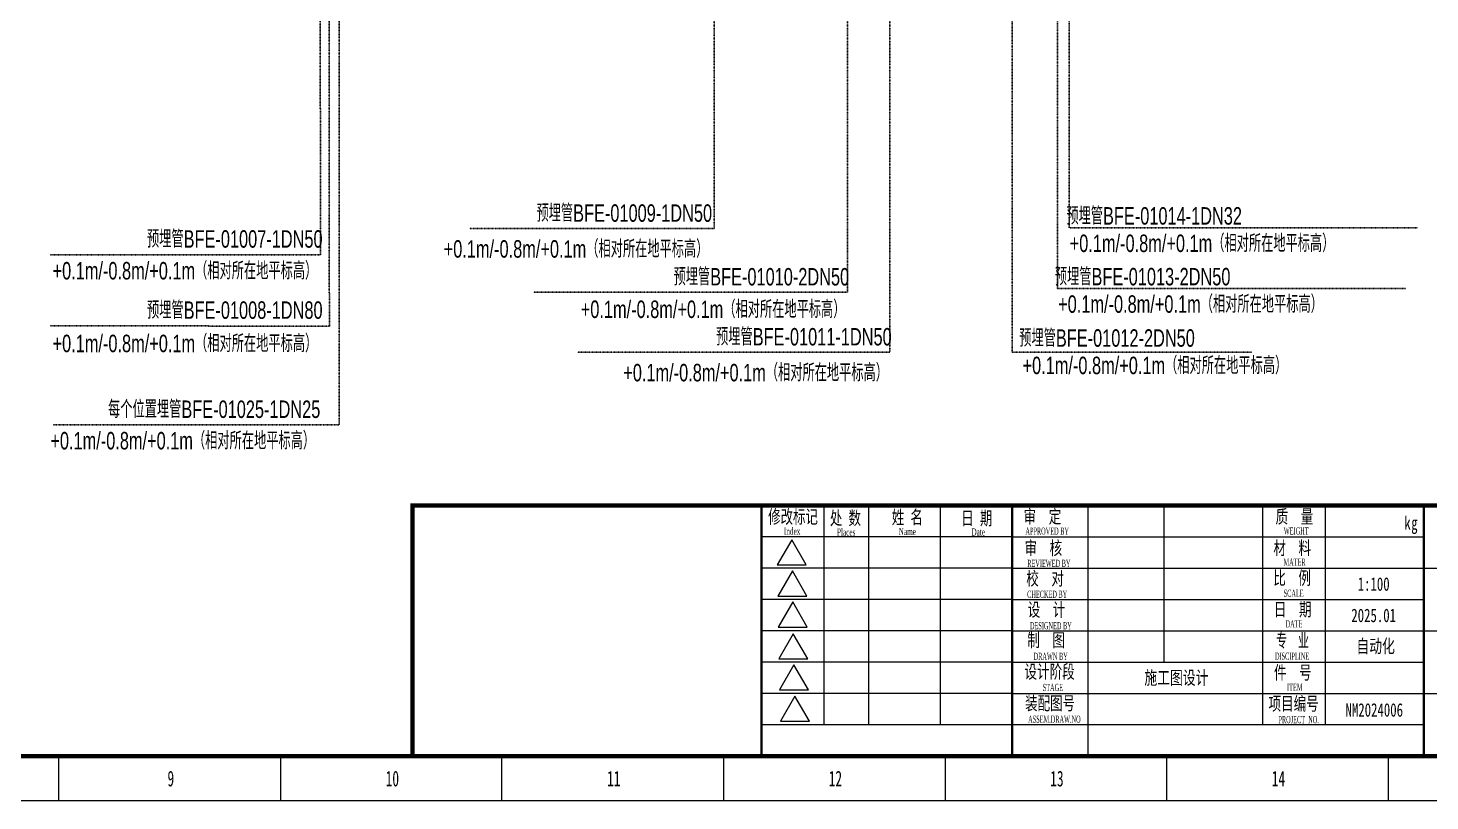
# Model space of a CAD drawing. Header units: millimetres. Extents: x -705761 to 1364679, y -410401 to 446404.
# Drawn here: x -523881 to -492554, y -64146 to -46881 of the extents above; entities that cross this region are included whole.
import ezdxf
from ezdxf.enums import TextEntityAlignment as Align

# ---------------------------------------------------------------- set-up
doc = ezdxf.new("R2010")
doc.units = ezdxf.units.MM
doc.linetypes.add('( Dashed )', pattern=[0.75, 0.5, -0.25])
doc.layers.add('TK', color=7, linetype='Continuous')
doc.layers.add('模板-签名-公用', color=3, linetype='Continuous')
doc.layers.add('图框', color=7, linetype='Continuous', lineweight=13)
doc.layers.add('自动化埋管', color=7, linetype='( Dashed )', lineweight=40)
doc.styles.get("Standard").update_dxf_attribs({"font": 'arial.ttf'})
doc.styles.add('Style-Times New Roman', font='times.ttf')
doc.styles.add('Style-仿宋_GB2312', font='')
doc.styles.add('宋体', font='', dxfattribs={"width": 0.7, "height": 2.5})
doc.styles.add('宋体_1', font='', dxfattribs={"width": 0.7, "height": 2.386364})
doc.styles.add('首钢设计院H5', font='ROS.shx', dxfattribs={"width": 0.7, "height": 5, "bigfont": 'HzTXT.shx'})
doc.styles.get('Style-仿宋_GB2312').set_extended_font_data('仿宋_GB2312')
doc.styles.get('宋体').set_extended_font_data('SimSun')
doc.styles.get('宋体_1').set_extended_font_data('SimSun')

# ---------------------------------------------------------------- blocks, each defined once
blk = doc.blocks.new('BSIET_通用图框_A2+0.5_1')
at = {"color": 7, "lineweight": 25}
for p, q in [((-495, 10), (-470.25, 10)), ((-445.5, 10), (-445.5, 0))]:
    blk.add_line(p, q, dxfattribs=at)
at = {"layer": '图框', "color": 7, "lineweight": 25}
for p, q in [((-495, 0), (-495, 10)), ((-396, 0), (-396, 10)), ((-10, 10), (-370, 10)), ((-346.5, 10), (-346.5, 0)), ((-297, 10), (-297, 0)), ((-247.5, 10), (-247.5, 0)), ((-198, 10), (-198, 0))]:
    blk.add_line(p, q, dxfattribs=at)
at = {"layer": '图框', "color": 7, "lineweight": 25, "flags": 128}
blk.add_lwpolyline([(0, 0), (-891, 0), (-891, 420), (0, 420), (0, 0)], close=True, dxfattribs=at)
at = {"layer": '图框', "const_width": 1}
blk.add_lwpolyline([(-866, 410), (-10, 410), (-10, 10), (-866, 10)], close=True, dxfattribs=at)
at = {"layer": 'TK', "lineweight": 25, "style": '宋体', "width": 0.7, "flags": 3}
for tag, p in [('LZHQ_N会签10_T6_H6', (-878.24, 93.87)), ('LZHQ_N会签9_T6_H6', (-878.36, 85.87)), ('LZHQ_N会签8_T6_H6', (-878.24, 77.87)), ('LZHQ_N会签7_T6_H6', (-878.36, 69.87)), ('LZHQ_N会签6_T6_H6', (-878.25, 61.87)), ('LZHQ_N会签5_T6_H6', (-878.25, 53.87)), ('LZHQ_N会签4_T6_H6', (-878.25, 45.87)), ('LZHQ_N会签3_T6_H6', (-878.25, 37.87)), ('LZHQ_N会签2_T6_H6', (-878.25, 29.87)), ('LZHQ_N会签1_T6_H6', (-878.25, 21.87))]:
    blk.add_attdef(tag, text='', height=2.5, dxfattribs=at).set_placement(p, align=Align.MIDDLE)
at = {"layer": '图框', "color": 7, "lineweight": 25, "style": 'Style-仿宋_GB2312', "width": 0.628572}
for s, p in [('9', (-470, 5)), ('10', (-420.5, 5)), ('11', (-371, 5)), ('12', (-321.5, 5)), ('13', (-272, 5)), ('14', (-222.5, 5))]:
    blk.add_text(s, height=3.5, dxfattribs=at).set_placement(p, align=Align.MIDDLE_CENTER)
at = {"layer": '模板-签名-公用', "lineweight": 25, "style": '宋体', "width": 0.7, "flags": 3}
blk.add_attdef('LZFRAME', (-45.91, 7.06), '', height=3, dxfattribs=at)
at = {"layer": '模板-签名-公用', "lineweight": 25, "style": '宋体', "width": 0.7}
blk.add_attdef('LZTQINS', text='', height=2, dxfattribs=at).set_placement((-10, 10), align=Align.MIDDLE)
blk = doc.blocks.new('BSIET_通用_A2(2024)_1')
at = {"layer": '图框', "color": 7, "lineweight": 25}
for p, q in [((-328, 7), (-328, 56)), ((-314, 7), (-314, 56)), ((-304, 7), (-304, 56)), ((-288, 7), (-288, 56)), ((-272, 7), (-272, 56)), ((-272, 14), (-272, 56)), ((-255, 0), (-255, 56)), ((-238, 21), (-238, 56)), ((-216, 7), (-216, 56)), ((-202, 7), (-202, 56)), ((-272, 49), (-328, 49)), ((-321.25, 48.34), (-324.5, 42.72)), ((-318.01, 42.72), (-321.25, 48.34)), ((-272, 49), (-180, 49)), ((-272, 42), (-328, 42)), ((-324.5, 42.72), (-318.01, 42.72)), ((-321.1, 41.37), (-324.35, 35.75)), ((-317.86, 35.75), (-321.1, 41.37)), ((-272, 42), (0, 42)), ((-272, 35), (-328, 35)), ((-324.35, 35.75), (-317.86, 35.75)), ((-272, 35), (-180, 35)), ((-321.03, 34.45), (-324.28, 28.83)), ((-317.78, 28.83), (-321.03, 34.45)), ((-324.28, 28.83), (-317.78, 28.83)), ((-272, 28), (-328, 28)), ((-320.91, 27.35), (-324.16, 21.73)), ((-317.66, 21.73), (-320.91, 27.35)), ((-272, 28), (0, 28)), ((-272.06, 21), (-328, 21)), ((-324.16, 21.73), (-317.66, 21.73)), ((-320.75, 20.43), (-324, 14.81)), ((-317.5, 14.81), (-320.75, 20.43)), ((-272, 21), (-180, 21)), ((-272.11, 14), (-328, 14)), ((-324, 14.81), (-317.5, 14.81)), ((-320.53, 13.41), (-323.78, 7.79)), ((-317.28, 7.79), (-320.53, 13.41)), ((-272, 14), (0, 14)), ((-180, 7), (-328, 7)), ((-323.78, 7.79), (-317.28, 7.79))]:
    blk.add_line(p, q, dxfattribs=at)
at = {"layer": '图框', "const_width": 1}
blk.add_lwpolyline([(-406, 56), (0, 56), (0, 0), (-406, 0)], close=True, dxfattribs=at)
at = {"layer": '图框', "const_width": 0.5}
for points in [[(-328, 56), (-328, 0)], [(-272, 56), (-272, 0)], [(-180, 56), (-180, 0)]]:
    blk.add_lwpolyline(points, dxfattribs=at)
at = {"layer": '图框', "color": 7, "lineweight": 25}
for s, height, style, width, p in [('修改标记', 3, 'Style-仿宋_GB2312', 0.678571, (-326.52, 52)), ('处 数', 3, 'Style-仿宋_GB2312', 0.678571, (-312.72, 51.7)), ('姓 名', 3, 'Style-仿宋_GB2312', 0.678571, (-298.89, 51.89)), ('日 期', 3, 'Style-仿宋_GB2312', 0.678571, (-283.38, 51.66)), ('审  定 ', 3, 'Style-仿宋_GB2312', 0.685714, (-269.44, 52.03)), ('质  量', 3, 'Style-仿宋_GB2312', 0.685714, (-213.14, 52.03)), ('Index', 1.6, 'Style-Times New Roman', 0.55, (-323, 49.47)), ('Places', 1.6, 'Style-Times New Roman', 0.55, (-311.15, 49.26)), ('Name', 1.6, 'Style-Times New Roman', 0.55, (-297.35, 49.4)), ('Date', 1.6, 'Style-Times New Roman', 0.55, (-281.11, 49.28)), ('APPROVED BY', 1.6, 'Style-Times New Roman', 0.48, (-269.04, 49.48)), (' WEIGHT', 1.6, 'Style-Times New Roman', 0.48, (-211.65, 49.51)), ('审  核', 3, 'Style-仿宋_GB2312', 0.685714, (-269.23, 45)), ('材  料', 3, 'Style-仿宋_GB2312', 0.685714, (-213.62, 45.01)), ('  REVIEWED BY', 1.6, 'Style-Times New Roman', 0.48, (-269.33, 42.28)), ('MATER', 1.6, 'Style-Times New Roman', 0.48, (-211.36, 42.55)), ('校  对 ', 3, 'Style-仿宋_GB2312', 0.685714, (-268.84, 38.19)), ('比  例', 3, 'Style-仿宋_GB2312', 0.685714, (-213.64, 38.33)), ('CHECKED BY', 1.6, 'Style-Times New Roman', 0.48, (-268.65, 35.37)), ('设  计', 3, 'Style-仿宋_GB2312', 0.685714, (-268.53, 31.23)), ('日  期', 3, 'Style-仿宋_GB2312', 0.685714, (-213.53, 31.3)), (' SCALE', 1.6, 'Style-Times New Roman', 0.48, (-211.68, 35.6)), (' DESIGNED BY', 1.6, 'Style-Times New Roman', 0.48, (-268.38, 28.35)), (' DATE', 1.6, 'Style-Times New Roman', 0.48, (-211.25, 28.75)), ('制  图 ', 3, 'Style-仿宋_GB2312', 0.685714, (-268.61, 24.44)), ('专  业', 3, 'Style-仿宋_GB2312', 0.6, (-213.03, 24.38)), ('DRAWN BY', 1.6, 'Style-Times New Roman', 0.48, (-267.2, 21.51)), ('设计阶段', 3, 'Style-仿宋_GB2312', 0.685714, (-269.24, 17.39)), ('件  号', 3, 'Style-仿宋_GB2312', 0.685714, (-213.5, 17.2)), ('STAGE', 1.6, 'Style-Times New Roman', 0.48, (-265.17, 14.56)), ('ITEM', 1.6, 'Style-Times New Roman', 0.48, (-210.57, 14.6)), ('装配图号', 3, 'Style-仿宋_GB2312', 0.68, (-269.09, 10.34)), ('项目编号', 3, 'Style-仿宋_GB2312', 0.685714, (-214.72, 10.23)), ('ASSEM.DRAW.NO', 1.6, 'Style-Times New Roman', 0.48, (-268.42, 7.46)), ('PROJECT  NO.', 1.6, 'Style-Times New Roman', 0.48, (-212.49, 7.37))]:
    blk.add_text(s, height=height, dxfattribs=dict(at, style=style, width=width)).set_placement(p)
at = {"layer": '图框', "color": 7, "lineweight": 25, "style": 'Style-Times New Roman', "width": 0.48}
blk.add_text('DISCIPLINE', height=1.6, dxfattribs=at).set_placement((-209.45, 22.35), align=Align.MIDDLE_CENTER)
at = {"layer": '图框', "color": 7, "lineweight": 25, "insert": (-184.35, 49.62), "char_height": 3, "attachment_point": 7, "line_spacing_factor": 0.722892, "style": 'Style-仿宋_GB2312'}
blk.add_mtext('\\H1x;\\W0.685714;\\T1.099;kg', dxfattribs=at)
at = {"layer": '图框', "lineweight": 25, "style": '宋体_1', "width": 0.7, "flags": 3}
for tag, height, p in [('N审定_T5', 2.5, (-245.93, 52.29)), ('N审核_T5', 2.5, (-245.93, 45.29)), ('LZCO_NCB-W67-H36-D10_T7', 3, (-366.08, 39.58)), ('N校对_T5', 2.5, (-245.93, 38.29)), ('N设计_T5', 2.5, (-245.93, 31.29)), ('N制图_T5', 2.5, (-245.93, 24.29))]:
    blk.add_attdef(tag, text='', height=height, dxfattribs=at).set_placement(p, align=Align.MIDDLE_CENTER)
at = {"layer": '图框', "color": 7, "lineweight": 25, "style": 'Style-仿宋_GB2312', "width": 0.7}
for tag, height, p in [('质量', 3, (-191, 52.5)), ('材料', 3, (-191.29, 45.71)), ('比例', 3, (-191.22, 38.43)), ('总页数', 4, (-19.52, 35.14)), ('页码', 4, (-38.16, 35.01)), ('版本号', 2.5, (-6.09, 34.92)), ('出图日期', 3, (-191.22, 31.43)), ('专业', 3, (-190.77, 24.65)), ('图号', 4, (-24, 21)), ('设计阶段', 3, (-235.29, 17.58)), ('件号', 3, (-191.09, 17.31)), ('装配图号', 3, (-235.3, 10.79)), ('项目编号', 3, (-191.09, 10.31))]:
    blk.add_attdef(tag, text='', height=height, dxfattribs=at).set_placement(p, align=Align.MIDDLE)
at = {"layer": '图框', "lineweight": 25, "style": '宋体_1', "width": 0.7, "flags": 3}
for tag, p in [('N审定_T6_H12_MV0.5_W15', (-226.91, 51.51)), ('N审核_T6_H12_MV0.5_W15', (-226.91, 44.51)), ('N校对_T6_H12_MV0.5_W15', (-226.91, 37.51)), ('N设计_T6_H12_MV0.5_W15', (-226.91, 30.51)), ('N制图_T6_H12_MV0.5_W15', (-226.91, 23.51))]:
    blk.add_attdef(tag, text='', height=1.5, dxfattribs=at).set_placement(p, align=Align.CENTER)
at = {"layer": '图框', "color": 7, "lineweight": 25, "width": 0.7, "flags": 104}
for tag, p in [('项目名称', (-79.18, 49.1)), ('子项', (-111.07, 34.83)), ('图名', (-111, 21))]:
    blk.add_attdef(tag, text='', height=4, dxfattribs=at).set_placement(p, align=Align.MIDDLE_CENTER)
at = {"layer": '图框', "style": '宋体_1', "width": 0.7, "flags": 3}
blk.add_attdef('LZCO_NYLGD-W67-H36-D10_T7', text='', height=3, dxfattribs=at).set_placement((-459.69, 32.87), align=Align.MIDDLE_CENTER)
at = {"layer": '图框', "lineweight": 25, "style": '宋体', "width": 0.7, "flags": 3}
blk.add_attdef('LZBARCODE_T1', text='', height=3, dxfattribs=at).set_placement((-380.29, 3.03), align=Align.BOTTOM_RIGHT)

msp = doc.modelspace()

# ---------------------------------------------------------------- linework, layer by layer
at = {"layer": '自动化埋管', "color": 7, "lineweight": 30, "ltscale": 0.02}
for p, q in [((-505571.04, -40582.07), (-505571.04, -52783.51)), ((-504621.04, -43432.07), (-504621.04, -54123.7)), ((-517356.04, -44623.74), (-517343.45, -51947.92)), ((-517156.04, -44623.74), (-517147.23, -53537.73)), ((-508551.05, -44632.07), (-508551.05, -51360.76)), ((-500873.7, -45064.38), (-500873.7, -52701.34)), ((-500615.81, -45064.38), (-500615.81, -51343.65)), ((-514013.66, -51360.76), (-508551.05, -51360.76)), ((-500615.81, -51343.65), (-492834.2, -51343.65)), ((-523386.2, -51944.84), (-517343.45, -51947.92)), ((-505571.04, -52783.51), (-512587.78, -52783.51)), ((-500873.7, -52701.34), (-493092.08, -52701.34)), ((-523386.2, -53534.27), (-517147.23, -53537.73)), ((-504621.04, -54123.7), (-511602, -54123.7))]:
    msp.add_line(p, q, dxfattribs=at)
for points in [[(-501889.63, -43711.37), (-501889.63, -54123.7), (-496537.13, -54123.7)], [(-516924.58, -44623.74), (-516924.58, -55743.32), (-523318.46, -55743.32)]]:
    msp.add_lwpolyline(points, dxfattribs=at)

# ---------------------------------------------------------------- block references
at = {"layer": '图框', "lineweight": 40, "xscale": 100, "yscale": 100, "zscale": 100}
msp.add_blockref('BSIET_通用图框_A2+0.5_1', (-473689.82, -64145.78), dxfattribs=at)
at = {"layer": '图框', "lineweight": 40}
ref = msp.add_blockref('BSIET_通用_A2(2024)_1', (-474689.82, -63145.78), dxfattribs=dict(at, xscale=100, yscale=100, zscale=100))
ref.add_attrib('项目编号', 'NM2024006', dxfattribs={"color": 7, "lineweight": 25, "height": 300, "style": 'Style-仿宋_GB2312', "width": 0.7}).set_placement((-493798.5, -62114.99), align=Align.MIDDLE)
ref.add_attrib('专业', '自动化', dxfattribs={"color": 7, "lineweight": 25, "height": 300, "style": 'Style-仿宋_GB2312', "width": 0.7}).set_placement((-493767.26, -60681.16), align=Align.MIDDLE)
ref.add_attrib('出图日期', '2025.01', dxfattribs={"color": 7, "lineweight": 25, "height": 300, "style": 'Style-仿宋_GB2312', "width": 0.7}).set_placement((-493811.59, -60002.58), align=Align.MIDDLE)
ref.add_attrib('比例', '1:100', dxfattribs={"color": 7, "lineweight": 25, "height": 300, "style": 'Style-仿宋_GB2312', "width": 0.7}).set_placement((-493811.59, -59302.58), align=Align.MIDDLE)
ref.add_attrib('设计阶段', '施工图设计', dxfattribs={"color": 7, "lineweight": 25, "height": 300, "style": 'Style-仿宋_GB2312', "width": 0.7}).set_placement((-498218.66, -61387.59), align=Align.MIDDLE)

# ---------------------------------------------------------------- texts
at = {"layer": '自动化埋管', "color": 7, "lineweight": 30, "ltscale": 0.02, "style": '首钢设计院H5', "width": 0.7}
for s, p in [('预埋管BFE-01009-1DN50', (-510556.9, -51013.52)), ('预埋管BFE-01014-1DN32', (-498716.38, -51076.41)), ('预埋管BFE-01007-1DN50', (-519260.63, -51591.94)), ('预埋管BFE-01010-2DN50', (-507494.47, -52436.27)), ('预埋管BFE-01013-2DN50', (-498974.26, -52434.1)), ('预埋管BFE-01008-1DN80', (-519260.63, -53181.06)), ('预埋管BFE-01011-1DN50', (-506543.97, -53776.46)), ('预埋管BFE-01012-2DN50', (-499769.87, -53804.48)), ('每个位置埋管BFE-01025-1DN25', (-519720.97, -55395.41))]:
    msp.add_text(s, height=390, dxfattribs=at).set_placement(p, align=Align.MIDDLE_CENTER)
for p in [(-523332.63, -52496.7, -1.15), (-523332.63, -54120.78, -1.15), (-523381.32, -56293.14, -1.15)]:
    msp.add_text('+0.1m/-0.8m/+0.1m（相对所在地平标高）', height=390, dxfattribs=at).set_placement(p)
at = {"layer": '自动化埋管', "color": 7, "lineweight": 30, "ltscale": 0.02, "char_height": 390, "attachment_point": 4, "line_spacing_factor": 0.602, "style": '首钢设计院H5'}
for insert in [(-514592.5, -51818.36, -1.15), (-500604.38, -51692.52, -1.15), (-511530.07, -53166.7, -1.15), (-500862.27, -53050.21, -1.15), (-501657.87, -54420.6, -1.15), (-510579.57, -54581.57, -1.15)]:
    msp.add_mtext('+0.1m/-0.8m/+0.1m（相对所在地平标高）', dxfattribs=dict(at, insert=insert))

doc.saveas('drawing.dxf')
